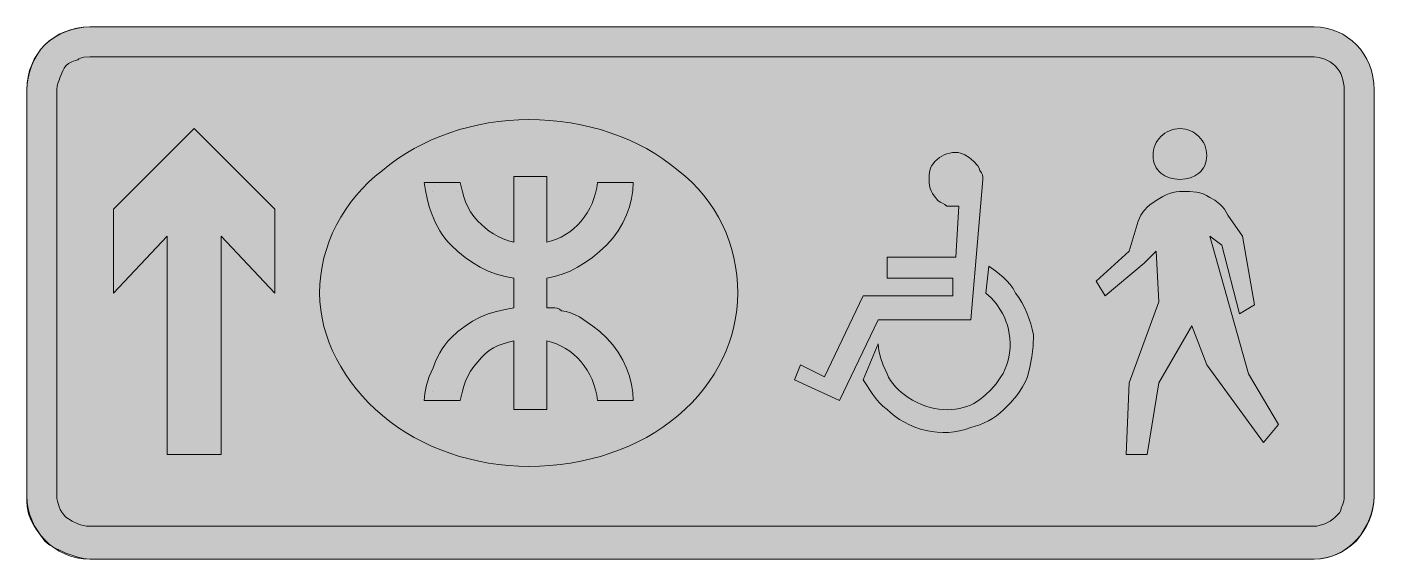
# Model space of a CAD drawing. Header units: metres. Extents: x 12 to 553, y 30 to 244.
import ezdxf

# ---------------------------------------------------------------- set-up
doc = ezdxf.new("R2010")
doc.units = ezdxf.units.M
for name, color, linetype, true_color in [('FILL_BLUE_0000FF', 7, 'Continuous', 0x0000ff), ('FILL_RED_FF0000', 7, 'Continuous', 0xff0000), ('FILL_WHITE_FFFFFF', 7, 'Continuous', 0xffffff), ('STROKE_BLUE_0000FF', 7, 'Continuous', 0x0000ff), ('STROKE_WHITE_FFFFFF', 7, 'Continuous', 0xffffff)]:
    doc.layers.add(name, color=color, linetype=linetype, true_color=true_color)

msp = doc.modelspace()

# ---------------------------------------------------------------- hatches: boundary and pattern name
at = {"layer": 'FILL_BLUE_0000FF', "true_color": 0x0000ff}
h = msp.add_hatch(color=7, dxfattribs=at)
h.dxf.hatch_style = 1
h.paths.add_polyline_path([(530.3, 231.54), (531.34, 231.38), (533.55, 230.7), (534.67, 230.19), (535.76, 229.58), (536.8, 228.84), (537.75, 228), (538.59, 227.05), (539.32, 225.99), (539.94, 224.86), (540.45, 223.65), (540.84, 222.39), (541.12, 221.08), (541.29, 219.75), (541.35, 218.4), (541.35, 55.2), (541.33, 54.28), (541.2, 53.25), (540.84, 51.99), (540.15, 50.4), (539.94, 49.5), (539.4, 48.6), (537.75, 46.8), (536.8, 45.96), (535.76, 45.23), (534.67, 44.61), (533.55, 44.1), (531.34, 43.43), (530.3, 43.26), (529.35, 43.2), (37.35, 43.2), (36.05, 43.26), (34.84, 43.43), (33.68, 43.71), (32.55, 44.1), (30.26, 45.23), (27.75, 46.8), (26.91, 47.75), (26.17, 48.79), (25.56, 49.88), (25.05, 51), (24.37, 53.21), (24.21, 54.25), (24.15, 55.2), (24.15, 218.4), (24.34, 219.99), (24.75, 221.25), (25.16, 222.28), (25.35, 223.2), (26.55, 226.05), (27.04, 227.08), (27.75, 228), (28.84, 228.88), (30.15, 229.65), (31.46, 230.19), (32.55, 230.4), (33.05, 230.8), (33.64, 231.09), (34.95, 231.45), (37.35, 231.6), (529.35, 231.6), (530.3, 231.54)])
at = {"layer": 'FILL_RED_FF0000', "true_color": 0xff0000}
h = msp.add_hatch(color=7, dxfattribs=at)
h.dxf.hatch_style = 1
h.paths.add_polyline_path([(209.7, 67.28), (205.66, 67.54), (201.64, 67.95), (197.64, 68.53), (193.68, 69.27), (189.77, 70.17), (185.9, 71.23), (182.1, 72.45), (178.37, 73.82), (174.71, 75.34), (171.15, 77.02), (167.68, 78.84), (164.32, 80.82), (161.07, 82.93), (157.94, 85.2), (154.95, 87.6), (152.1, 90.13), (149.39, 92.77), (146.83, 95.5), (144.43, 98.33), (142.19, 101.23), (140.12, 104.22), (138.22, 107.28), (136.5, 110.4), (134.96, 113.58), (133.61, 116.8), (132.45, 120.07), (131.49, 123.38), (130.74, 126.71), (130.19, 130.06), (129.86, 133.43), (129.75, 136.8), (129.86, 140.38), (130.19, 143.93), (130.74, 147.44), (131.49, 150.9), (132.45, 154.3), (133.61, 157.64), (134.96, 160.91), (136.5, 164.1), (138.22, 167.21), (140.12, 170.22), (142.19, 173.14), (144.43, 175.95), (146.83, 178.65), (149.39, 181.23), (152.1, 183.68), (154.95, 186), (157.94, 188.4), (161.07, 190.67), (164.32, 192.78), (167.68, 194.76), (171.15, 196.58), (174.71, 198.26), (178.37, 199.78), (182.1, 201.15), (185.9, 202.37), (189.77, 203.43), (193.68, 204.33), (197.64, 205.07), (201.64, 205.65), (205.66, 206.06), (209.7, 206.32), (213.75, 206.4), (218.01, 206.32), (222.23, 206.06), (226.42, 205.65), (230.55, 205.07), (234.63, 204.33), (238.64, 203.43), (242.58, 202.37), (246.45, 201.15), (250.23, 199.78), (253.92, 198.26), (257.51, 196.58), (261, 194.76), (264.37, 192.78), (267.63, 190.67), (270.76, 188.4), (273.75, 186), (276.59, 183.68), (279.26, 181.23), (281.76, 178.65), (284.08, 175.95), (286.23, 173.14), (288.2, 170.22), (289.99, 167.21), (291.6, 164.1), (293.03, 160.91), (294.27, 157.64), (295.33, 154.3), (296.19, 150.9), (296.87, 147.44), (297.36, 143.93), (297.65, 140.38), (297.75, 136.8), (297.65, 133.43), (297.36, 130.06), (296.87, 126.71), (296.19, 123.38), (295.33, 120.07), (294.27, 116.8), (293.03, 113.58), (291.6, 110.4), (289.99, 107.28), (288.2, 104.22), (286.23, 101.23), (284.08, 98.33), (281.76, 95.5), (279.26, 92.77), (276.59, 90.13), (273.75, 87.6), (270.76, 85.2), (267.63, 82.93), (264.37, 80.82), (261, 78.84), (257.51, 77.02), (253.92, 75.34), (250.23, 73.82), (246.45, 72.45), (242.58, 71.23), (238.64, 70.17), (234.63, 69.27), (230.55, 68.53), (226.42, 67.95), (222.23, 67.54), (218.01, 67.28), (213.75, 67.2), (209.7, 67.28)])
at = {"layer": 'FILL_WHITE_FFFFFF', "true_color": 0xffffff}
h = msp.add_hatch(color=7, dxfattribs=at)
h.dxf.hatch_style = 1
h.paths.add_polyline_path([(531.79, 243.48), (534.17, 243.11), (536.47, 242.51), (538.67, 241.69), (540.77, 240.66), (542.74, 239.42), (544.59, 238), (546.3, 236.4), (547.85, 234.63), (549.24, 232.7), (550.44, 230.63), (551.46, 228.41), (552.27, 226.07), (552.86, 223.62), (553.23, 221.06), (553.35, 218.4), (553.35, 55.2), (553.24, 52.95), (552.9, 50.7), (552.34, 48.45), (551.55, 46.2), (550.54, 43.95), (549.3, 41.7), (547.84, 39.45), (546.15, 37.2), (544.3, 35.51), (542.34, 34.05), (540.31, 32.81), (538.2, 31.8), (536.04, 31.01), (533.83, 30.45), (531.6, 30.11), (529.35, 30), (37.35, 30), (36.05, 30.05), (34.84, 30.21), (32.55, 30.75), (27.75, 32.4), (23.55, 34.35), (21.34, 35.61), (20.3, 36.35), (19.35, 37.2), (15.9, 42), (14.46, 44.29), (13.85, 45.5), (13.35, 46.8), (12.95, 47.75), (12.66, 48.79), (12.3, 51), (12.17, 53.21), (12.15, 55.2), (12.15, 218.4), (12.26, 220.7), (12.6, 223.07), (13.16, 225.47), (13.95, 227.85), (14.96, 230.18), (16.2, 232.41), (17.66, 234.49), (19.35, 236.4), (21.26, 238.09), (23.34, 239.55), (25.57, 240.79), (27.9, 241.8), (30.28, 242.59), (32.68, 243.15), (35.05, 243.49), (37.35, 243.6), (529.35, 243.6), (531.79, 243.48)])
h = msp.add_hatch(color=7, dxfattribs=at)
h.dxf.hatch_style = 1
h.paths.add_polyline_path([(68.55, 72), (68.55, 159.6), (46.95, 136.8), (46.95, 170.4), (79.35, 202.8), (111.75, 170.4), (111.75, 136.8), (90.15, 159.6), (90.15, 72), (68.55, 72)])
h = msp.add_hatch(color=7, dxfattribs=at)
h.dxf.hatch_style = 1
h.paths.add_polyline_path([(464.61, 193.11), (464.77, 194.19), (465.03, 195.22), (465.39, 196.22), (465.85, 197.16), (466.39, 198.05), (467.7, 199.65), (469.3, 200.96), (470.19, 201.5), (471.13, 201.96), (472.13, 202.32), (473.16, 202.58), (474.24, 202.74), (475.35, 202.8), (476.46, 202.74), (477.54, 202.58), (478.57, 202.32), (479.57, 201.96), (480.51, 201.5), (481.4, 200.96), (483, 199.65), (484.31, 198.05), (484.85, 197.16), (485.31, 196.22), (485.67, 195.22), (485.93, 194.19), (486.09, 193.11), (486.15, 192), (486.09, 190.9), (485.93, 189.86), (485.67, 188.89), (485.31, 187.97), (484.85, 187.11), (484.31, 186.33), (483.7, 185.6), (483, 184.95), (481.4, 183.86), (479.57, 183.06), (477.54, 182.57), (475.35, 182.4), (473.16, 182.57), (471.13, 183.06), (469.3, 183.86), (467.7, 184.95), (467, 185.6), (466.39, 186.33), (465.85, 187.11), (465.39, 187.97), (465.03, 188.89), (464.77, 189.86), (464.61, 190.9), (464.55, 192), (464.61, 193.11)])
h = msp.add_hatch(color=7, dxfattribs=at)
h.dxf.hatch_style = 1
h.paths.add_polyline_path([(338.55, 93.6), (320.55, 102), (322.95, 108), (332.55, 103.2), (348.15, 135.6), (384.15, 135.6), (384.15, 142.8), (357.75, 142.8), (357.75, 151.2), (385.35, 151.2), (386.55, 171.6), (381.75, 171.6), (380.85, 172.31), (379.95, 172.8), (379.05, 173.29), (378.15, 174), (376.57, 175.82), (375.96, 176.76), (375.45, 177.75), (375.06, 178.79), (374.77, 179.91), (374.61, 181.1), (374.55, 182.4), (374.59, 184.2), (374.85, 186), (375.14, 186.9), (375.56, 187.8), (376.16, 188.7), (376.95, 189.6), (378.77, 191.18), (379.71, 191.79), (380.7, 192.3), (381.74, 192.69), (382.86, 192.98), (384.05, 193.14), (385.35, 193.2), (386.25, 193.14), (387.15, 192.98), (388.05, 192.69), (388.95, 192.3), (390.75, 191.18), (392.55, 189.6), (394.2, 187.8), (394.74, 186.9), (394.95, 186), (395.64, 185.1), (396, 184.2), (396.13, 183.3), (396.15, 182.4), (391.35, 126), (354.15, 126), (338.55, 93.6)])
h = msp.add_hatch(color=7, dxfattribs=at)
h.dxf.hatch_style = 1
h.paths.add_polyline_path([(241.35, 93.6), (241.04, 95.82), (240.57, 97.98), (239.95, 100.07), (239.17, 102.08), (238.26, 104), (237.22, 105.83), (236.04, 107.57), (234.75, 109.2), (233.34, 110.72), (231.83, 112.12), (230.23, 113.39), (228.52, 114.53), (226.74, 115.52), (224.88, 116.37), (222.95, 117.07), (220.95, 117.6), (220.95, 90), (207.75, 90), (207.75, 117.6), (205.56, 117.09), (203.47, 116.46), (201.51, 115.68), (199.65, 114.75), (197.91, 113.65), (196.27, 112.37), (194.76, 110.89), (193.35, 109.2), (191.71, 107.35), (190.37, 105.41), (189.28, 103.42), (188.4, 101.4), (187.69, 99.38), (187.11, 97.39), (186.15, 93.6), (171.75, 93.6), (171.81, 95), (171.97, 96.51), (172.65, 99.75), (173.77, 103.22), (175.35, 106.8), (176.47, 109.69), (178.05, 112.8), (179.01, 114.37), (180.07, 115.91), (181.26, 117.4), (182.55, 118.8), (185.31, 121.33), (188.17, 123.54), (191.16, 125.44), (194.25, 127.05), (197.46, 128.37), (200.77, 129.43), (204.21, 130.24), (207.75, 130.8), (207.75, 142.8), (204.21, 143.42), (200.77, 144.36), (197.46, 145.61), (194.25, 147.15), (191.16, 148.98), (188.17, 151.07), (185.31, 153.41), (182.55, 156), (181.26, 157.38), (180.07, 158.81), (178.98, 160.28), (177.99, 161.79), (176.29, 164.92), (174.9, 168.15), (173.8, 171.43), (172.93, 174.73), (172.26, 178), (171.75, 181.2), (186.15, 181.2), (187.11, 177.41), (187.69, 175.42), (188.4, 173.4), (189.28, 171.38), (190.37, 169.39), (191.71, 167.45), (193.35, 165.6), (196.27, 162.94), (197.91, 161.68), (199.65, 160.5), (201.51, 159.44), (203.47, 158.51), (205.56, 157.76), (207.75, 157.2), (207.75, 183.6), (220.95, 183.6), (220.95, 157.2), (222.95, 157.73), (224.88, 158.43), (226.74, 159.28), (228.52, 160.28), (230.23, 161.41), (231.83, 162.68), (233.34, 164.08), (234.75, 165.6), (236.04, 167.23), (237.22, 168.97), (238.26, 170.8), (239.17, 172.73), (239.95, 174.73), (240.57, 176.82), (241.04, 178.98), (241.35, 181.2), (255.75, 181.2), (255.58, 178), (255.07, 174.73), (254.23, 171.43), (253.05, 168.15), (251.53, 164.92), (249.67, 161.79), (247.48, 158.81), (244.95, 156), (242.2, 153.41), (239.34, 151.07), (236.41, 148.98), (233.4, 147.15), (230.34, 145.61), (227.23, 144.36), (224.1, 143.42), (220.95, 142.8), (220.95, 130.8), (223.35, 130.8), (224.25, 130.78), (225.15, 130.65), (226.05, 130.29), (226.95, 129.6), (228.75, 129.39), (230.55, 128.85), (232.35, 128.08), (234.15, 127.2), (239.55, 123.45), (242.25, 121.29), (244.95, 118.8), (247.48, 115.99), (249.67, 113.01), (251.53, 109.88), (253.05, 106.65), (254.23, 103.37), (255.07, 100.07), (255.58, 96.8), (255.75, 93.6), (241.35, 93.6)])
h = msp.add_hatch(color=7, dxfattribs=at)
h.dxf.hatch_style = 1
h.paths.add_polyline_path([(453.75, 72), (454.95, 100.8), (466.95, 133.2), (465.75, 153.6), (460.95, 148.8), (445.35, 135.6), (441.75, 141.6), (454.95, 153.6), (458.55, 165.6), (459.06, 166.9), (459.67, 168.09), (460.41, 169.21), (461.25, 170.25), (462.21, 171.24), (463.27, 172.18), (465.75, 174), (468.45, 175.58), (469.8, 176.19), (471.15, 176.7), (472.5, 177.09), (473.85, 177.38), (475.2, 177.54), (476.55, 177.6), (479.25, 177.56), (481.95, 177.3), (483.3, 177.01), (484.65, 176.59), (486, 175.99), (487.35, 175.2), (489.32, 174.08), (491.4, 172.5), (492.38, 171.54), (493.26, 170.48), (493.99, 169.29), (494.55, 168), (500.55, 159.6), (505.35, 132), (499.35, 128.4), (492.15, 156), (487.35, 159.6), (502.95, 104.4), (514.95, 84), (508.95, 76.8), (486.15, 108), (480.15, 123.6), (466.95, 100.8), (462.15, 72), (453.75, 72)])
h = msp.add_hatch(color=7, dxfattribs=at)
h.dxf.hatch_style = 1
h.paths.add_polyline_path([(398.55, 147.6), (401.42, 145.58), (404.4, 143.1), (405.83, 141.69), (407.16, 140.18), (408.34, 138.54), (409.35, 136.8), (410.64, 134.95), (411.82, 132.99), (412.89, 130.96), (413.85, 128.85), (414.69, 126.69), (415.42, 124.48), (416.04, 122.25), (416.55, 120), (416.34, 115.52), (415.8, 111.15), (415.03, 107.01), (414.15, 103.2), (413.2, 101.06), (412.14, 99.11), (411.01, 97.34), (409.8, 95.7), (407.23, 92.74), (404.55, 90), (403.15, 88.71), (401.64, 87.53), (400.06, 86.46), (398.4, 85.5), (396.69, 84.66), (394.93, 83.93), (393.15, 83.31), (391.35, 82.8), (389.1, 82.01), (386.85, 81.43), (384.6, 81.05), (382.35, 80.85), (380.1, 80.82), (377.85, 80.94), (375.6, 81.21), (373.35, 81.6), (371.1, 82.16), (368.89, 82.91), (366.73, 83.84), (364.65, 84.9), (362.69, 86.08), (360.86, 87.34), (359.21, 88.65), (357.75, 90), (356.06, 91.4), (354.56, 92.89), (353.24, 94.43), (352.05, 96), (348.15, 102), (354.15, 116.4), (354.21, 115.05), (354.37, 113.68), (355.05, 110.85), (356.17, 107.79), (357.75, 104.4), (358.31, 103.05), (359.06, 101.72), (359.99, 100.41), (361.05, 99.15), (362.23, 97.94), (363.49, 96.81), (366.15, 94.8), (367.95, 93.74), (369.75, 92.83), (371.53, 92.04), (373.31, 91.39), (375.08, 90.86), (376.82, 90.45), (378.55, 90.17), (380.25, 90), (381.92, 89.94), (383.56, 90), (385.17, 90.15), (386.74, 90.41), (388.26, 90.77), (389.74, 91.22), (391.17, 91.77), (392.55, 92.4), (394.84, 93.92), (397.16, 95.76), (399.43, 97.91), (401.55, 100.35), (403.45, 103.08), (404.29, 104.54), (405.04, 106.07), (405.69, 107.66), (406.23, 109.31), (406.66, 111.03), (406.95, 112.8), (407.11, 114.8), (407.13, 116.74), (407.02, 118.61), (406.8, 120.43), (406.46, 122.19), (406.02, 123.87), (405.48, 125.5), (404.85, 127.05), (404.13, 128.53), (403.34, 129.94), (401.55, 132.54), (399.53, 134.83), (397.35, 136.8), (398.55, 147.6)])

# ---------------------------------------------------------------- linework, layer by layer
at = {"layer": 'FILL_BLUE_0000FF', "lineweight": 0, "true_color": 0x0000ff}
msp.add_lwpolyline([(530.3, 231.54), (531.34, 231.38), (533.55, 230.7), (534.67, 230.19), (535.76, 229.58), (536.8, 228.84), (537.75, 228), (538.59, 227.05), (539.32, 225.99), (539.94, 224.86), (540.45, 223.65), (540.84, 222.39), (541.12, 221.08), (541.29, 219.75), (541.35, 218.4), (541.35, 55.2), (541.33, 54.28), (541.2, 53.25), (540.84, 51.99), (540.15, 50.4), (539.94, 49.5), (539.4, 48.6), (537.75, 46.8), (536.8, 45.96), (535.76, 45.23), (534.67, 44.61), (533.55, 44.1), (531.34, 43.43), (530.3, 43.26), (529.35, 43.2), (37.35, 43.2), (36.05, 43.26), (34.84, 43.43), (33.68, 43.71), (32.55, 44.1), (30.26, 45.23), (27.75, 46.8), (26.91, 47.75), (26.17, 48.79), (25.56, 49.88), (25.05, 51), (24.37, 53.21), (24.21, 54.25), (24.15, 55.2), (24.15, 218.4), (24.34, 219.99), (24.75, 221.25), (25.16, 222.28), (25.35, 223.2), (26.55, 226.05), (27.04, 227.08), (27.75, 228), (28.84, 228.88), (30.15, 229.65), (31.46, 230.19), (32.55, 230.4), (33.05, 230.8), (33.64, 231.09), (34.95, 231.45), (37.35, 231.6), (529.35, 231.6)], close=True, dxfattribs=at)
at = {"layer": 'FILL_RED_FF0000', "lineweight": 0, "true_color": 0xff0000}
msp.add_lwpolyline([(209.7, 67.28), (205.66, 67.54), (201.64, 67.95), (197.64, 68.53), (193.68, 69.27), (189.77, 70.17), (185.9, 71.23), (182.1, 72.45), (178.37, 73.82), (174.71, 75.34), (171.15, 77.02), (167.68, 78.84), (164.32, 80.82), (161.07, 82.93), (157.94, 85.2), (154.95, 87.6), (152.1, 90.13), (149.39, 92.77), (146.83, 95.5), (144.43, 98.33), (142.19, 101.23), (140.12, 104.22), (138.22, 107.28), (136.5, 110.4), (134.96, 113.58), (133.61, 116.8), (132.45, 120.07), (131.49, 123.38), (130.74, 126.71), (130.19, 130.06), (129.86, 133.43), (129.75, 136.8), (129.86, 140.38), (130.19, 143.93), (130.74, 147.44), (131.49, 150.9), (132.45, 154.3), (133.61, 157.64), (134.96, 160.91), (136.5, 164.1), (138.22, 167.21), (140.12, 170.22), (142.19, 173.14), (144.43, 175.95), (146.83, 178.65), (149.39, 181.23), (152.1, 183.68), (154.95, 186), (157.94, 188.4), (161.07, 190.67), (164.32, 192.78), (167.68, 194.76), (171.15, 196.58), (174.71, 198.26), (178.37, 199.78), (182.1, 201.15), (185.9, 202.37), (189.77, 203.43), (193.68, 204.33), (197.64, 205.07), (201.64, 205.65), (205.66, 206.06), (209.7, 206.32), (213.75, 206.4), (218.01, 206.32), (222.23, 206.06), (226.42, 205.65), (230.55, 205.07), (234.63, 204.33), (238.64, 203.43), (242.58, 202.37), (246.45, 201.15), (250.23, 199.78), (253.92, 198.26), (257.51, 196.58), (261, 194.76), (264.37, 192.78), (267.63, 190.67), (270.76, 188.4), (273.75, 186), (276.59, 183.68), (279.26, 181.23), (281.76, 178.65), (284.08, 175.95), (286.23, 173.14), (288.2, 170.22), (289.99, 167.21), (291.6, 164.1), (293.03, 160.91), (294.27, 157.64), (295.33, 154.3), (296.19, 150.9), (296.87, 147.44), (297.36, 143.93), (297.65, 140.38), (297.75, 136.8), (297.65, 133.43), (297.36, 130.06), (296.87, 126.71), (296.19, 123.38), (295.33, 120.07), (294.27, 116.8), (293.03, 113.58), (291.6, 110.4), (289.99, 107.28), (288.2, 104.22), (286.23, 101.23), (284.08, 98.33), (281.76, 95.5), (279.26, 92.77), (276.59, 90.13), (273.75, 87.6), (270.76, 85.2), (267.63, 82.93), (264.37, 80.82), (261, 78.84), (257.51, 77.02), (253.92, 75.34), (250.23, 73.82), (246.45, 72.45), (242.58, 71.23), (238.64, 70.17), (234.63, 69.27), (230.55, 68.53), (226.42, 67.95), (222.23, 67.54), (218.01, 67.28), (213.75, 67.2)], close=True, dxfattribs=at)
at = {"layer": 'FILL_WHITE_FFFFFF', "lineweight": 0, "true_color": 0xffffff}
for points in [[(531.79, 243.48), (534.17, 243.11), (536.47, 242.51), (538.67, 241.69), (540.77, 240.66), (542.74, 239.42), (544.59, 238), (546.3, 236.4), (547.85, 234.63), (549.24, 232.7), (550.44, 230.63), (551.46, 228.41), (552.27, 226.07), (552.86, 223.62), (553.23, 221.06), (553.35, 218.4), (553.35, 55.2), (553.24, 52.95), (552.9, 50.7), (552.34, 48.45), (551.55, 46.2), (550.54, 43.95), (549.3, 41.7), (547.84, 39.45), (546.15, 37.2), (544.3, 35.51), (542.34, 34.05), (540.31, 32.81), (538.2, 31.8), (536.04, 31.01), (533.83, 30.45), (531.6, 30.11), (529.35, 30), (37.35, 30), (36.05, 30.05), (34.84, 30.21), (32.55, 30.75), (27.75, 32.4), (23.55, 34.35), (21.34, 35.61), (20.3, 36.35), (19.35, 37.2), (15.9, 42), (14.46, 44.29), (13.85, 45.5), (13.35, 46.8), (12.95, 47.75), (12.66, 48.79), (12.3, 51), (12.17, 53.21), (12.15, 55.2), (12.15, 218.4), (12.26, 220.7), (12.6, 223.07), (13.16, 225.47), (13.95, 227.85), (14.96, 230.18), (16.2, 232.41), (17.66, 234.49), (19.35, 236.4), (21.26, 238.09), (23.34, 239.55), (25.57, 240.79), (27.9, 241.8), (30.28, 242.59), (32.68, 243.15), (35.05, 243.49), (37.35, 243.6), (529.35, 243.6)], [(68.55, 72), (68.55, 159.6), (46.95, 136.8), (46.95, 170.4), (79.35, 202.8), (111.75, 170.4), (111.75, 136.8), (90.15, 159.6), (90.15, 72)], [(464.61, 193.11), (464.77, 194.19), (465.03, 195.22), (465.39, 196.22), (465.85, 197.16), (466.39, 198.05), (467.7, 199.65), (469.3, 200.96), (470.19, 201.5), (471.13, 201.96), (472.13, 202.32), (473.16, 202.58), (474.24, 202.74), (475.35, 202.8), (476.46, 202.74), (477.54, 202.58), (478.57, 202.32), (479.57, 201.96), (480.51, 201.5), (481.4, 200.96), (483, 199.65), (484.31, 198.05), (484.85, 197.16), (485.31, 196.22), (485.67, 195.22), (485.93, 194.19), (486.09, 193.11), (486.15, 192), (486.09, 190.9), (485.93, 189.86), (485.67, 188.89), (485.31, 187.97), (484.85, 187.11), (484.31, 186.33), (483.7, 185.6), (483, 184.95), (481.4, 183.86), (479.57, 183.06), (477.54, 182.57), (475.35, 182.4), (473.16, 182.57), (471.13, 183.06), (469.3, 183.86), (467.7, 184.95), (467, 185.6), (466.39, 186.33), (465.85, 187.11), (465.39, 187.97), (465.03, 188.89), (464.77, 189.86), (464.61, 190.9), (464.55, 192)], [(338.55, 93.6), (320.55, 102), (322.95, 108), (332.55, 103.2), (348.15, 135.6), (384.15, 135.6), (384.15, 142.8), (357.75, 142.8), (357.75, 151.2), (385.35, 151.2), (386.55, 171.6), (381.75, 171.6), (380.85, 172.31), (379.95, 172.8), (379.05, 173.29), (378.15, 174), (376.57, 175.82), (375.96, 176.76), (375.45, 177.75), (375.06, 178.79), (374.77, 179.91), (374.61, 181.1), (374.55, 182.4), (374.59, 184.2), (374.85, 186), (375.14, 186.9), (375.56, 187.8), (376.16, 188.7), (376.95, 189.6), (378.77, 191.18), (379.71, 191.79), (380.7, 192.3), (381.74, 192.69), (382.86, 192.98), (384.05, 193.14), (385.35, 193.2), (386.25, 193.14), (387.15, 192.98), (388.05, 192.69), (388.95, 192.3), (390.75, 191.18), (392.55, 189.6), (394.2, 187.8), (394.74, 186.9), (394.95, 186), (395.64, 185.1), (396, 184.2), (396.13, 183.3), (396.15, 182.4), (391.35, 126), (354.15, 126)], [(241.35, 93.6), (241.04, 95.82), (240.57, 97.98), (239.95, 100.07), (239.17, 102.08), (238.26, 104), (237.22, 105.83), (236.04, 107.57), (234.75, 109.2), (233.34, 110.72), (231.83, 112.12), (230.23, 113.39), (228.52, 114.53), (226.74, 115.52), (224.88, 116.37), (222.95, 117.07), (220.95, 117.6), (220.95, 90), (207.75, 90), (207.75, 117.6), (205.56, 117.09), (203.47, 116.46), (201.51, 115.68), (199.65, 114.75), (197.91, 113.65), (196.27, 112.37), (194.76, 110.89), (193.35, 109.2), (191.71, 107.35), (190.37, 105.41), (189.28, 103.42), (188.4, 101.4), (187.69, 99.38), (187.11, 97.39), (186.15, 93.6), (171.75, 93.6), (171.81, 95), (171.97, 96.51), (172.65, 99.75), (173.77, 103.22), (175.35, 106.8), (176.47, 109.69), (178.05, 112.8), (179.01, 114.37), (180.07, 115.91), (181.26, 117.4), (182.55, 118.8), (185.31, 121.33), (188.17, 123.54), (191.16, 125.44), (194.25, 127.05), (197.46, 128.37), (200.77, 129.43), (204.21, 130.24), (207.75, 130.8), (207.75, 142.8), (204.21, 143.42), (200.77, 144.36), (197.46, 145.61), (194.25, 147.15), (191.16, 148.98), (188.17, 151.07), (185.31, 153.41), (182.55, 156), (181.26, 157.38), (180.07, 158.81), (178.98, 160.28), (177.99, 161.79), (176.29, 164.92), (174.9, 168.15), (173.8, 171.43), (172.93, 174.73), (172.26, 178), (171.75, 181.2), (186.15, 181.2), (187.11, 177.41), (187.69, 175.42), (188.4, 173.4), (189.28, 171.38), (190.37, 169.39), (191.71, 167.45), (193.35, 165.6), (196.27, 162.94), (197.91, 161.68), (199.65, 160.5), (201.51, 159.44), (203.47, 158.51), (205.56, 157.76), (207.75, 157.2), (207.75, 183.6), (220.95, 183.6), (220.95, 157.2), (222.95, 157.73), (224.88, 158.43), (226.74, 159.28), (228.52, 160.28), (230.23, 161.41), (231.83, 162.68), (233.34, 164.08), (234.75, 165.6), (236.04, 167.23), (237.22, 168.97), (238.26, 170.8), (239.17, 172.73), (239.95, 174.73), (240.57, 176.82), (241.04, 178.98), (241.35, 181.2), (255.75, 181.2), (255.58, 178), (255.07, 174.73), (254.23, 171.43), (253.05, 168.15), (251.53, 164.92), (249.67, 161.79), (247.48, 158.81), (244.95, 156), (242.2, 153.41), (239.34, 151.07), (236.41, 148.98), (233.4, 147.15), (230.34, 145.61), (227.23, 144.36), (224.1, 143.42), (220.95, 142.8), (220.95, 130.8), (223.35, 130.8), (224.25, 130.78), (225.15, 130.65), (226.05, 130.29), (226.95, 129.6), (228.75, 129.39), (230.55, 128.85), (232.35, 128.08), (234.15, 127.2), (239.55, 123.45), (242.25, 121.29), (244.95, 118.8), (247.48, 115.99), (249.67, 113.01), (251.53, 109.88), (253.05, 106.65), (254.23, 103.37), (255.07, 100.07), (255.58, 96.8), (255.75, 93.6)], [(453.75, 72), (454.95, 100.8), (466.95, 133.2), (465.75, 153.6), (460.95, 148.8), (445.35, 135.6), (441.75, 141.6), (454.95, 153.6), (458.55, 165.6), (459.06, 166.9), (459.67, 168.09), (460.41, 169.21), (461.25, 170.25), (462.21, 171.24), (463.27, 172.18), (465.75, 174), (468.45, 175.58), (469.8, 176.19), (471.15, 176.7), (472.5, 177.09), (473.85, 177.38), (475.2, 177.54), (476.55, 177.6), (479.25, 177.56), (481.95, 177.3), (483.3, 177.01), (484.65, 176.59), (486, 175.99), (487.35, 175.2), (489.32, 174.08), (491.4, 172.5), (492.38, 171.54), (493.26, 170.48), (493.99, 169.29), (494.55, 168), (500.55, 159.6), (505.35, 132), (499.35, 128.4), (492.15, 156), (487.35, 159.6), (502.95, 104.4), (514.95, 84), (508.95, 76.8), (486.15, 108), (480.15, 123.6), (466.95, 100.8), (462.15, 72)], [(398.55, 147.6), (401.42, 145.58), (404.4, 143.1), (405.83, 141.69), (407.16, 140.18), (408.34, 138.54), (409.35, 136.8), (410.64, 134.95), (411.82, 132.99), (412.89, 130.96), (413.85, 128.85), (414.69, 126.69), (415.42, 124.48), (416.04, 122.25), (416.55, 120), (416.34, 115.52), (415.8, 111.15), (415.03, 107.01), (414.15, 103.2), (413.2, 101.06), (412.14, 99.11), (411.01, 97.34), (409.8, 95.7), (407.23, 92.74), (404.55, 90), (403.15, 88.71), (401.64, 87.53), (400.06, 86.46), (398.4, 85.5), (396.69, 84.66), (394.93, 83.93), (393.15, 83.31), (391.35, 82.8), (389.1, 82.01), (386.85, 81.43), (384.6, 81.05), (382.35, 80.85), (380.1, 80.82), (377.85, 80.94), (375.6, 81.21), (373.35, 81.6), (371.1, 82.16), (368.89, 82.91), (366.73, 83.84), (364.65, 84.9), (362.69, 86.08), (360.86, 87.34), (359.21, 88.65), (357.75, 90), (356.06, 91.4), (354.56, 92.89), (353.24, 94.43), (352.05, 96), (348.15, 102), (354.15, 116.4), (354.21, 115.05), (354.37, 113.68), (355.05, 110.85), (356.17, 107.79), (357.75, 104.4), (358.31, 103.05), (359.06, 101.72), (359.99, 100.41), (361.05, 99.15), (362.23, 97.94), (363.49, 96.81), (366.15, 94.8), (367.95, 93.74), (369.75, 92.83), (371.53, 92.04), (373.31, 91.39), (375.08, 90.86), (376.82, 90.45), (378.55, 90.17), (380.25, 90), (381.92, 89.94), (383.56, 90), (385.17, 90.15), (386.74, 90.41), (388.26, 90.77), (389.74, 91.22), (391.17, 91.77), (392.55, 92.4), (394.84, 93.92), (397.16, 95.76), (399.43, 97.91), (401.55, 100.35), (403.45, 103.08), (404.29, 104.54), (405.04, 106.07), (405.69, 107.66), (406.23, 109.31), (406.66, 111.03), (406.95, 112.8), (407.11, 114.8), (407.13, 116.74), (407.02, 118.61), (406.8, 120.43), (406.46, 122.19), (406.02, 123.87), (405.48, 125.5), (404.85, 127.05), (404.13, 128.53), (403.34, 129.94), (401.55, 132.54), (399.53, 134.83), (397.35, 136.8)]]:
    msp.add_lwpolyline(points, close=True, dxfattribs=at)
at = {"layer": 'STROKE_BLUE_0000FF', "lineweight": 0, "true_color": 0x0000ff}
msp.add_lwpolyline([(529.35, 243.6), (531.79, 243.48), (534.17, 243.11), (536.47, 242.51), (538.67, 241.69), (540.77, 240.66), (542.74, 239.42), (544.59, 238), (546.3, 236.4), (547.85, 234.63), (549.24, 232.7), (550.44, 230.63), (551.46, 228.41), (552.27, 226.07), (552.86, 223.62), (553.23, 221.06), (553.35, 218.4), (553.35, 55.2), (553.23, 52.74), (552.86, 50.33), (552.27, 47.97), (551.46, 45.69), (550.44, 43.51), (549.24, 41.43), (547.85, 39.47), (546.3, 37.65), (544.59, 35.99), (542.74, 34.49), (540.77, 33.19), (538.67, 32.08), (536.47, 31.19), (534.17, 30.54), (531.79, 30.14), (529.35, 30), (37.35, 30), (34.69, 30.14), (32.13, 30.54), (29.68, 31.19), (27.34, 32.08), (25.12, 33.19), (23.05, 34.49), (21.12, 35.99), (19.35, 37.65), (17.75, 39.47), (16.33, 41.43), (15.09, 43.51), (14.06, 45.69), (13.24, 47.97), (12.64, 50.33), (12.27, 52.74), (12.15, 55.2), (12.15, 218.4), (12.27, 221.06), (12.64, 223.62), (13.24, 226.07), (14.06, 228.41), (15.09, 230.63), (16.33, 232.7), (17.75, 234.63), (19.35, 236.4), (21.12, 238), (23.05, 239.42), (25.12, 240.66), (27.34, 241.69), (29.68, 242.51), (32.13, 243.11), (34.69, 243.48), (37.35, 243.6), (529.35, 243.6)], dxfattribs=at)
at = {"layer": 'STROKE_WHITE_FFFFFF', "lineweight": 0, "true_color": 0xffffff}
for points in [[(175.15, 177.44), (175.15, 177.44)], [(175.15, 177.44), (175.15, 177.44)], [(175.15, 177.44), (175.15, 177.44)], [(185.15, 177.44), (185.15, 177.44)], [(185.15, 177.44), (185.15, 177.44)], [(185.15, 177.44), (185.15, 177.44)], [(255.15, 177.44), (255.15, 177.44)], [(175.15, 97.44), (175.15, 97.44)], [(185.15, 97.44), (185.15, 97.44)], [(255.15, 97.44), (255.15, 97.44)]]:
    msp.add_lwpolyline(points, dxfattribs=at)

doc.saveas('drawing.dxf')
